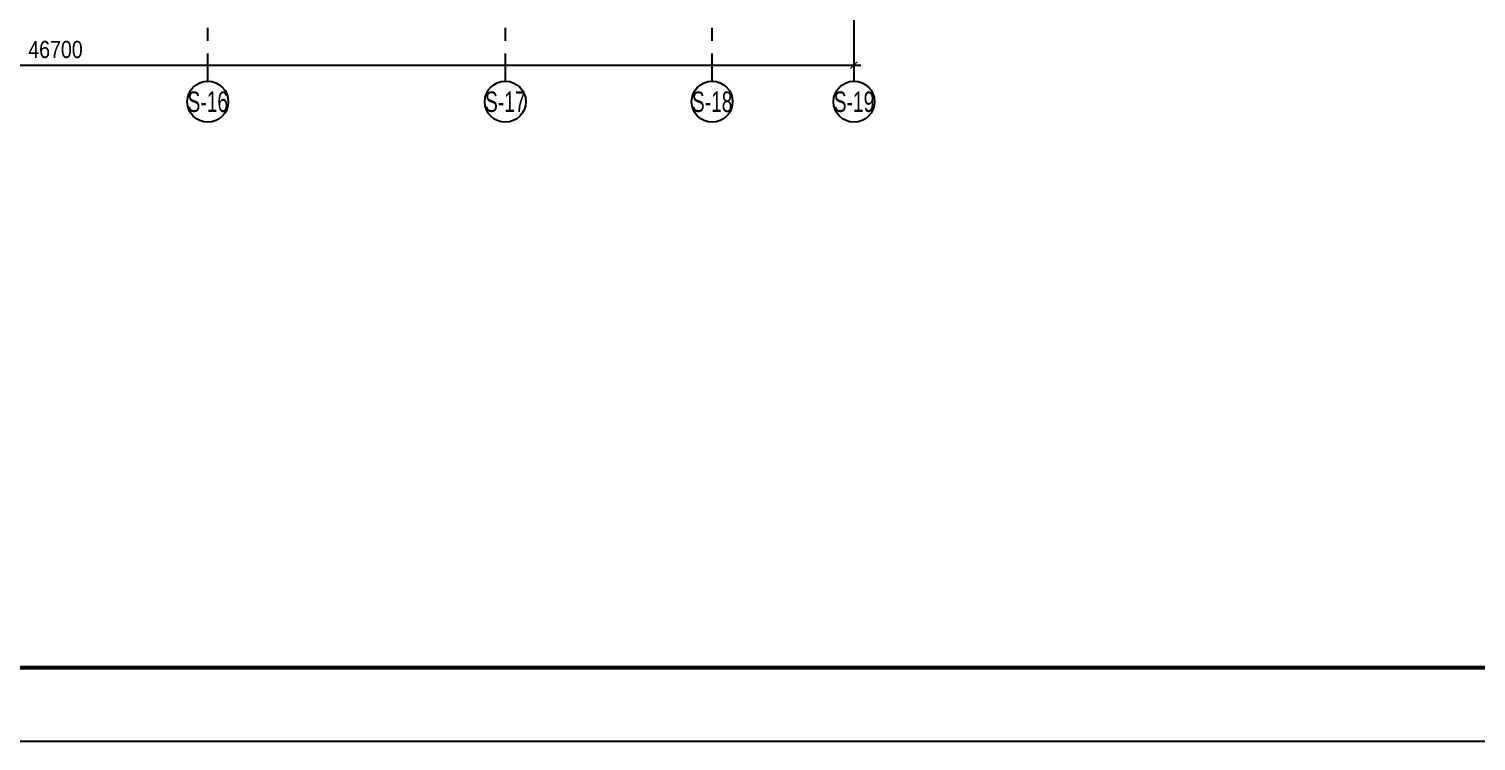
# Model space of a CAD drawing. Header units: millimetres. Extents: x -1534340 to 1713810, y -1348191 to 1114081.
# Drawn here: x 949679 to 992002, y -532110 to -511297 of the extents above; entities that cross this region are included whole.
import ezdxf
from ezdxf.enums import TextEntityAlignment as Align

# ---------------------------------------------------------------- set-up
doc = ezdxf.new("R2010")
doc.units = ezdxf.units.MM
doc.header["$LTSCALE"] = 100
doc.header["$PDMODE"] = 32
doc.header["$PDSIZE"] = 2.5
doc.linetypes.add('CENTER2', pattern=[1.125, 0.75, -0.125, 0.125, -0.125])
for name, color, linetype in [('ccu11-Dim', 8, 'Continuous'), ('ccu12-Truc', 13, 'CENTER2'), ('KT-Dim', 8, 'Continuous'), ('Xref_ST_MBDV Cot vach 30.7.2022|Xref_ST_MBDV Cot vach 30.7.2022|Xref_ST_MBDV Cot vach 30.7.2022|Xref_ST_MBDV Cot vach 30.7.2022|A-GRID-SYM', 50, 'Continuous')]:
    doc.layers.add(name, color=color, linetype=linetype)
doc.layers.add('KT-Net thay', color=7, linetype='Continuous', lineweight=15)
doc.styles.add('Arial Narrow', font='ARIALN.TTF')
doc.styles.add('HBA-Text', font='GOTHIC.TTF')
doc.dimstyles.new('ccu12-200', dxfattribs={"dimscale": 200, "dimtxt": 2.5, "dimasz": 1, "dimexe": 1, "dimexo": 2, "dimgap": 1, "dimtad": 1, "dimdec": 0, "dimrnd": 5, "dimdsep": 46, "dimtxsty": 'Arial Narrow', "dimblk": 'ARCHTICK', "dimcen": -1, "dimdle": 1, "dimclrd": 256, "dimclre": 256, "dimclrt": 3, "dimadec": 0, "dimazin": 2, "dimtfac": 0.1, "dimtdec": 0, "dimtmove": 0, "dimatfit": 1, "dimldrblk": 'ARCHTICK', "dimfxl": 1, "dimtvp": 0.833333, "dimtolj": 1, "dimtzin": 12, "dimarcsym": 0})

# ---------------------------------------------------------------- blocks, each defined once
blk = doc.blocks.new('Khung ten_A1', base_point=(-3406704, 253379))
at = {"layer": 'Defpoints', "color": 1}
blk.add_lwpolyline([(84100, 0), (84100, 59471), (0, 59471), (0, 0)], close=True, dxfattribs=at)
at = {"layer": 'KT-Net thay', "const_width": 60}
blk.add_lwpolyline([(2700, 1071), (83100, 1071), (83100, 58471), (2700, 58471)], close=True, dxfattribs=at)
blk = doc.blocks.new('GRID-SYM-flat-73')
at = {"layer": 'Xref_ST_MBDV Cot vach 30.7.2022|Xref_ST_MBDV Cot vach 30.7.2022|Xref_ST_MBDV Cot vach 30.7.2022|Xref_ST_MBDV Cot vach 30.7.2022|A-GRID-SYM'}
blk.add_circle((0, 0, 0), 900, dxfattribs=at)
at = {"layer": 'Xref_ST_MBDV Cot vach 30.7.2022|Xref_ST_MBDV Cot vach 30.7.2022|Xref_ST_MBDV Cot vach 30.7.2022|Xref_ST_MBDV Cot vach 30.7.2022|A-GRID-SYM', "style": 'HBA-Text'}
blk.add_attdef('GRID', text='', height=900, rotation=359.63025, dxfattribs=at).set_placement((0, 0, 0), align=Align.MIDDLE_CENTER)
blk = doc.blocks.new('_ARCHTICK')
at = {"color": 0, "linetype": 'ByBlock', "const_width": 0.15}
blk.add_lwpolyline([(-0.5, -0.5), (0.5, 0.5)], dxfattribs=at)
blk = doc.blocks.new('*D1147')
at = {"layer": 'Defpoints', "color": 0, "transparency": 16777216}
for p in [(362499, -94047), (409199, -94047), (409199, -103941)]:
    blk.add_point(p, dxfattribs=at)
at = {"layer": 'KT-Dim', "lineweight": -2, "transparency": 16777216}
for p, q in [((362499, -94447), (362499, -104141)), ((409199, -94447), (409199, -104141)), ((362299, -103941), (409399, -103941))]:
    blk.add_line(p, q, dxfattribs=at)
at = {"layer": 'KT-Dim', "lineweight": -2, "transparency": 16777216, "xscale": 200, "yscale": 200, "zscale": 200, "rotation": 180}
blk.add_blockref('_ARCHTICK', (362499, -103941), dxfattribs=at)
at = {"layer": 'KT-Dim', "lineweight": -2, "transparency": 16777216, "xscale": 200, "yscale": 200, "zscale": 200}
blk.add_blockref('_ARCHTICK', (409199, -103941), dxfattribs=at)
at = {"layer": 'KT-Dim', "color": 3, "transparency": 16777216, "insert": (385849, -103485), "char_height": 500, "attachment_point": 5, "style": 'Arial Narrow'}
blk.add_mtext('\\A1;46700', dxfattribs=at)
blk = doc.blocks.new('Grid-ST-flat-3')
at = {"layer": 'ccu12-Truc', "ltscale": 30}
for p, q in [((390299.4, -66474.8), (390299.4, -104409.6)), ((398999.4, -66474.8), (398999.4, -104409.6)), ((405049.4, -66474.8), (405049.4, -104409.6)), ((409199.4, -66474.8), (409199.4, -104409.6))]:
    blk.add_line(p, q, dxfattribs=at)
at = {"layer": 'KT-Dim'}
ref = blk.add_blockref('GRID-SYM-flat-73', (390304.2, -105009.6), dxfattribs=dict(at, xscale=0.6666666666666665, yscale=0.6666666666666665, zscale=0.6666666666666665, rotation=0.325197994598278))
ref.add_attrib('GRID', 'S-16', dxfattribs={"layer": 'Xref_ST_MBDV Cot vach 30.7.2022|Xref_ST_MBDV Cot vach 30.7.2022|Xref_ST_MBDV Cot vach 30.7.2022|Xref_ST_MBDV Cot vach 30.7.2022|A-GRID-SYM', "height": 600, "style": 'HBA-Text', "width": 0.7}).set_placement((390304.2, -105009.6, 0), align=Align.MIDDLE_CENTER)
ref = blk.add_blockref('GRID-SYM-flat-73', (399004.2, -105009.6), dxfattribs=dict(at, xscale=0.6666666666666665, yscale=0.6666666666666665, zscale=0.6666666666666665, rotation=0.325197994598278))
ref.add_attrib('GRID', 'S-17', dxfattribs={"layer": 'Xref_ST_MBDV Cot vach 30.7.2022|Xref_ST_MBDV Cot vach 30.7.2022|Xref_ST_MBDV Cot vach 30.7.2022|Xref_ST_MBDV Cot vach 30.7.2022|A-GRID-SYM', "height": 600, "style": 'HBA-Text', "width": 0.7}).set_placement((399004.2, -105009.6, 0), align=Align.MIDDLE_CENTER)
ref = blk.add_blockref('GRID-SYM-flat-73', (405054.2, -105009.6), dxfattribs=dict(at, xscale=0.6666666666666665, yscale=0.6666666666666665, zscale=0.6666666666666665, rotation=0.325197994598278))
ref.add_attrib('GRID', 'S-18', dxfattribs={"layer": 'Xref_ST_MBDV Cot vach 30.7.2022|Xref_ST_MBDV Cot vach 30.7.2022|Xref_ST_MBDV Cot vach 30.7.2022|Xref_ST_MBDV Cot vach 30.7.2022|A-GRID-SYM', "height": 600, "style": 'HBA-Text', "width": 0.7}).set_placement((405054.2, -105009.6, 0), align=Align.MIDDLE_CENTER)
ref = blk.add_blockref('GRID-SYM-flat-73', (409204.2, -105009.6), dxfattribs=dict(at, xscale=0.6666666666666665, yscale=0.6666666666666665, zscale=0.6666666666666665, rotation=0.325197994598278))
ref.add_attrib('GRID', 'S-19', dxfattribs={"layer": 'Xref_ST_MBDV Cot vach 30.7.2022|Xref_ST_MBDV Cot vach 30.7.2022|Xref_ST_MBDV Cot vach 30.7.2022|Xref_ST_MBDV Cot vach 30.7.2022|A-GRID-SYM', "height": 600, "style": 'HBA-Text', "width": 0.7}).set_placement((409204.2, -105009.6, 0), align=Align.MIDDLE_CENTER)
dim = blk.add_linear_dim(base=(409199.4, -103940.5), p1=(362499.4, -94047.1), p2=(409199.4, -94047.1), dimstyle='ccu12-200', dxfattribs=at)
dim.commit()
dim.dimension.update_dxf_attribs({"geometry": '*D1147', "text_midpoint": (385849.4, -103485.2)})

msp = doc.modelspace()

# ---------------------------------------------------------------- block references
msp.add_blockref('Grid-ST-flat-3', (564606.2, -408415.1))
at = {"layer": 'ccu11-Dim', "xscale": 2.000000000621877, "yscale": 2.000000000621877, "zscale": 2.000000000621877}
msp.add_blockref('Khung ten_A1', (-5967412.2, -25350.7), dxfattribs=at)

doc.saveas('drawing.dxf')
